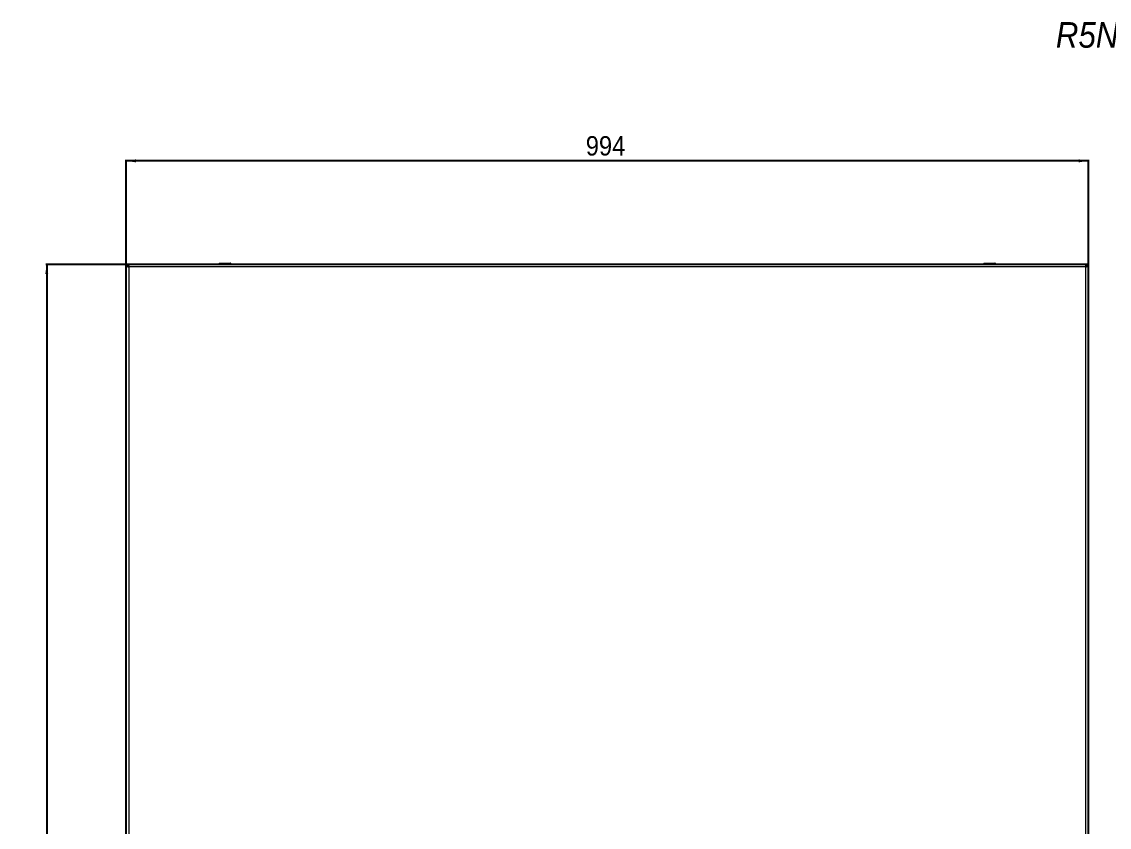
# Model space of a CAD drawing. Header units: millimetres. Extents: x -672 to 1653, y -981 to 741.
# Drawn here: x -672 to 452, y -91 to 741 of the extents above; entities that cross this region are included whole.
import ezdxf

# ---------------------------------------------------------------- set-up
doc = ezdxf.new("R2010")
doc.units = ezdxf.units.MM
doc.linetypes.add('SLD-Сплошная', pattern=[0])
doc.layers.add('FORMAT', color=7, linetype='SLD-Сплошная')
doc.styles.add('SLDTEXTSTYLE0', font='GOTHICI.TTF', dxfattribs={"width": 0.913})
doc.styles.add('SLDTEXTSTYLE1', font='GOTHIC.TTF', dxfattribs={"width": 0.913})
doc.dimstyles.new('SLDDIMSTYLE0', dxfattribs={"dimtxt": 20, "dimasz": 10, "dimexe": 0, "dimexo": 0.0625, "dimgap": 5, "dimtad": 2, "dimdec": 1, "dimrnd": 1e-09, "dimzin": 12, "dimdsep": 46, "dimtxsty": 'SLDTEXTSTYLE0', "dimsah": 1, "dimcen": 0.09, "dimadec": 0, "dimazin": 3, "dimtfac": 1, "dimtofl": 0, "dimtmove": 0, "dimatfit": 3, "dimfxl": 0, "dimfrac": 2, "dimtolj": 1, "dimtzin": 12, "dimarcsym": 0})

# ---------------------------------------------------------------- blocks, each defined once
blk = doc.blocks.new('_D')
at = {"layer": 'FORMAT'}
for p, q in [((-563.8, 490.6), (-563.8, 598.6)), ((430.2, 597.6), (-563.8, 597.6)), ((430.2, 490.6), (430.2, 598.6))]:
    blk.add_line(p, q, dxfattribs=at)
for points in [[(-563.8, 597.6), (-553.8, 596), (-553.8, 599.1)], [(430.2, 597.6), (420.2, 599.1), (420.2, 596)]]:
    blk.add_solid(points, dxfattribs=at)
at = {"layer": 'FORMAT', "insert": (-89, 623.1), "char_height": 20, "attachment_point": 1, "style": 'SLDTEXTSTYLE1'}
blk.add_mtext('994', dxfattribs=at)
blk = doc.blocks.new('_D_1')
at = {"layer": 'FORMAT'}
for p, q in [((-561.5, 490.6), (-646.8, 490.6)), ((-645.8, 490.6), (-645.8, -864.4)), ((-561.5, -864.4), (-646.8, -864.4))]:
    blk.add_line(p, q, dxfattribs=at)
for points in [[(-645.8, 490.6), (-647.4, 480.6), (-644.3, 480.6)], [(-645.8, -864.4), (-644.3, -854.4), (-647.4, -854.4)]]:
    blk.add_solid(points, dxfattribs=at)
at = {"layer": 'FORMAT', "insert": (-671.4, -216.5), "char_height": 20, "attachment_point": 1, "rotation": 90, "style": 'SLDTEXTSTYLE1'}
blk.add_mtext('1355', dxfattribs=at)

msp = doc.modelspace()

# ---------------------------------------------------------------- linework, layer by layer
at = {"color": 7, "linetype": 'SLD-Сплошная', "lineweight": 25}
for p, q in [((-563.83, -864.41), (-563.83, 490.59)), ((-563.83, 490.59), (-561.83, 490.59)), ((427.87, 490.59), (-561.53, 490.59)), ((-561.53, 488.87), (-561.53, 490.59)), ((-467.58, 491.34), (-467.58, 490.59)), ((-467.33, 491.59), (-456.33, 491.59)), ((-456.08, 490.59), (-456.08, 491.34)), ((322.42, 491.34), (322.42, 490.59)), ((322.67, 491.59), (325.17, 491.59)), ((325.17, 491.59), (333.67, 491.59)), ((333.92, 490.59), (333.92, 491.34)), ((427.87, 490.59), (427.87, 488.88)), ((430.17, 490.59), (428.17, 490.59)), ((430.17, -864.41), (430.17, 490.59))]:
    msp.add_line(p, q, dxfattribs=at)
at = {"color": 7, "linetype": 'SLD-Сплошная', "lineweight": 18}
for p, q in [((-561.23, 487.99), (-561.23, -111.07)), ((427.57, 487.99), (-561.23, 487.99)), ((-456.08, 491.34), (-467.58, 491.34)), ((325.03, 491.34), (322.42, 491.34)), ((333.92, 491.34), (325.03, 491.34)), ((427.57, -861.81), (427.57, 487.99))]:
    msp.add_line(p, q, dxfattribs=at)
at = {"color": 7, "linetype": 'SLD-Сплошная', "lineweight": 25}
for centre, start, end in [((-467.33, 491.34), 90, 180), ((-456.33, 491.34), 0, 90), ((322.67, 491.34), 90, 180), ((333.67, 491.34), 0, 90)]:
    msp.add_arc(centre, 0.25, start, end, dxfattribs=at)
for points, knots in [([(-563.83, 490.59), (-563.83, 490.48), (-563.81, 490.37), (-563.74, 490.15), (-563.69, 490.04), (-563.56, 489.83), (-563.48, 489.72), (-563.29, 489.5), (-563.18, 489.39), (-562.94, 489.18), (-562.81, 489.07), (-562.53, 488.85), (-562.38, 488.74), (-561.9, 488.42), (-561.57, 488.21), (-561.23, 487.99)], [0, 0, 0, 0, 0.125, 0.125, 0.25, 0.25, 0.375, 0.375, 0.5, 0.5, 0.625, 0.625, 0.75, 0.75, 1, 1, 1, 1]), ([(-561.83, 490.59), (-561.83, 490.15), (-561.76, 489.72), (-561.54, 488.86), (-561.38, 488.42), (-561.23, 487.99)], [0, 0, 0, 0, 0.5, 0.5, 1, 1, 1, 1]), ([(-561.23, 487.99), (-561.25, 488.33), (-561.28, 488.67), (-561.33, 489.3), (-561.35, 489.59), (-561.4, 490.07), (-561.43, 490.26), (-561.48, 490.52), (-561.5, 490.59), (-561.53, 490.59)], [0, 0, 0, 0, 0.25, 0.25, 0.5, 0.5, 0.75, 0.75, 1, 1, 1, 1]), ([(427.57, 487.99), (427.75, 488.1), (427.91, 488.21), (428.25, 488.42), (428.41, 488.53), (428.73, 488.75), (428.88, 488.86), (429.16, 489.07), (429.29, 489.18), (429.53, 489.4), (429.64, 489.51), (429.83, 489.72), (429.91, 489.83), (430.11, 490.16), (430.17, 490.37), (430.17, 490.59)], [0, 0, 0, 0, 0.125, 0.125, 0.25, 0.25, 0.375, 0.375, 0.5, 0.5, 0.625, 0.625, 0.75, 0.75, 1, 1, 1, 1]), ([(427.87, 490.59), (427.85, 490.59), (427.82, 490.52), (427.77, 490.26), (427.75, 490.07), (427.7, 489.59), (427.67, 489.3), (427.62, 488.67), (427.6, 488.33), (427.57, 487.99)], [0, 0, 0, 0, 0.25, 0.25, 0.5, 0.5, 0.75, 0.75, 1, 1, 1, 1]), ([(427.57, 487.99), (427.73, 488.42), (427.89, 488.85), (428.11, 489.72), (428.17, 490.15), (428.17, 490.59)], [0, 0, 0, 0, 0.5, 0.5, 1, 1, 1, 1])]:
    msp.add_open_spline(points, degree=3, knots=knots, dxfattribs=at)

# ---------------------------------------------------------------- texts
at = {"layer": 'FORMAT', "insert": (396.57, 740.84), "char_height": 26.4583, "attachment_point": 1, "style": 'SLDTEXTSTYLE0'}
msp.add_mtext('R5NCPE14100', dxfattribs=at)

# ---------------------------------------------------------------- dimensions: what is measured, and where the dimension line sits
at = {"layer": 'FORMAT'}
dim = msp.add_linear_dim(base=(-563.83, 597.59), p1=(430.17, 490.59), p2=(-563.83, 490.59), dimstyle='SLDDIMSTYLE0', dxfattribs=at)
dim.commit()
dim.dimension.update_dxf_attribs({"geometry": '_D', "text_midpoint": (-66.83, 597.59), "dimtype": 160})
dim = msp.add_linear_dim(base=(-645.83, -864.41), p1=(-561.53, 490.59), p2=(-561.53, -864.41), angle=90, dimstyle='SLDDIMSTYLE0', dxfattribs=at)
dim.commit()
dim.dimension.update_dxf_attribs({"geometry": '_D_1', "text_midpoint": (-645.83, -186.91), "dimtype": 160})

doc.saveas('drawing.dxf')
